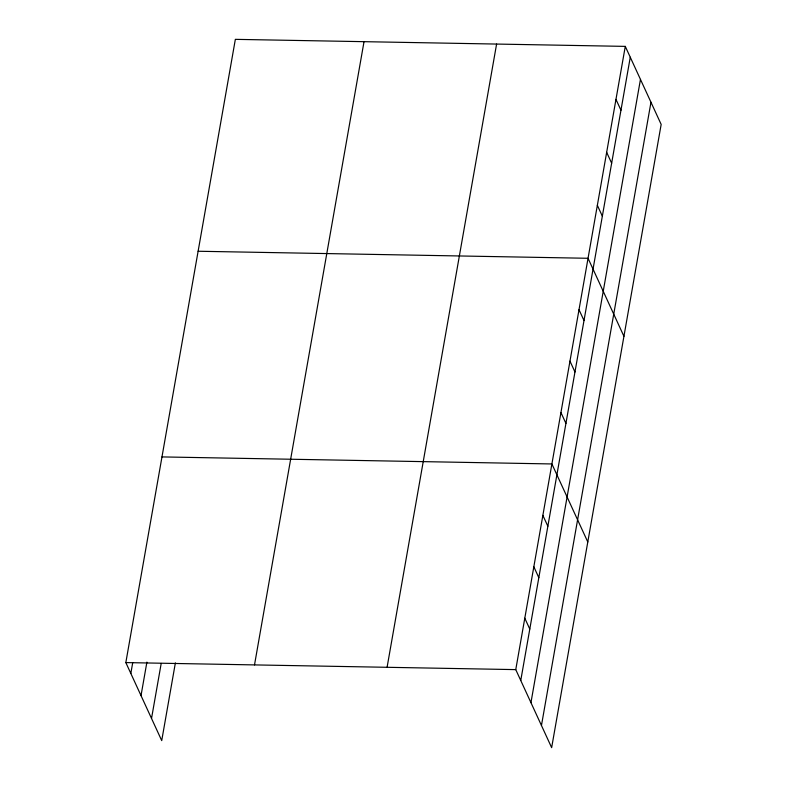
<?xml version="1.0" encoding="UTF-8"?>
<svg xmlns="http://www.w3.org/2000/svg" width="787" height="787" viewBox="0 0 787 787"><rect width="100%" height="100%" fill="white"/><g stroke="black" fill="none" stroke-linecap="round" stroke-linejoin="round"><path stroke-width="1.18" d="M175.383 662.89L161.719 740.616L125.831 662.585L235.352 39.35L625.281 46.384L661.169 124.415L551.648 747.65L515.76 669.619L625.281 46.384M130.829 673.436L132.718 662.674M141.021 695.61L146.903 662.123M151.527 718.442L161.197 663.441M254.506 664.907L364.027 41.672M387.086 667.297L496.597 44.062M520.758 680.48L630.269 57.244M530.95 702.643L640.461 79.408M541.456 725.486L650.967 102.251M198.117 251.25L588.046 258.284L623.934 336.315M161.974 456.913L551.903 463.956L587.791 541.987M125.831 662.585L515.76 669.619M615.965 99.359L620.963 110.219M606.659 152.334L611.656 163.194M597.353 205.309L602.34 216.169M579.006 309.704L584.003 320.555M569.975 361.125L574.963 371.976M560.934 412.536L565.932 423.396M542.863 515.367L547.86 526.228M533.832 566.788L538.82 577.648M524.801 618.208L529.789 629.059"/></g></svg>
